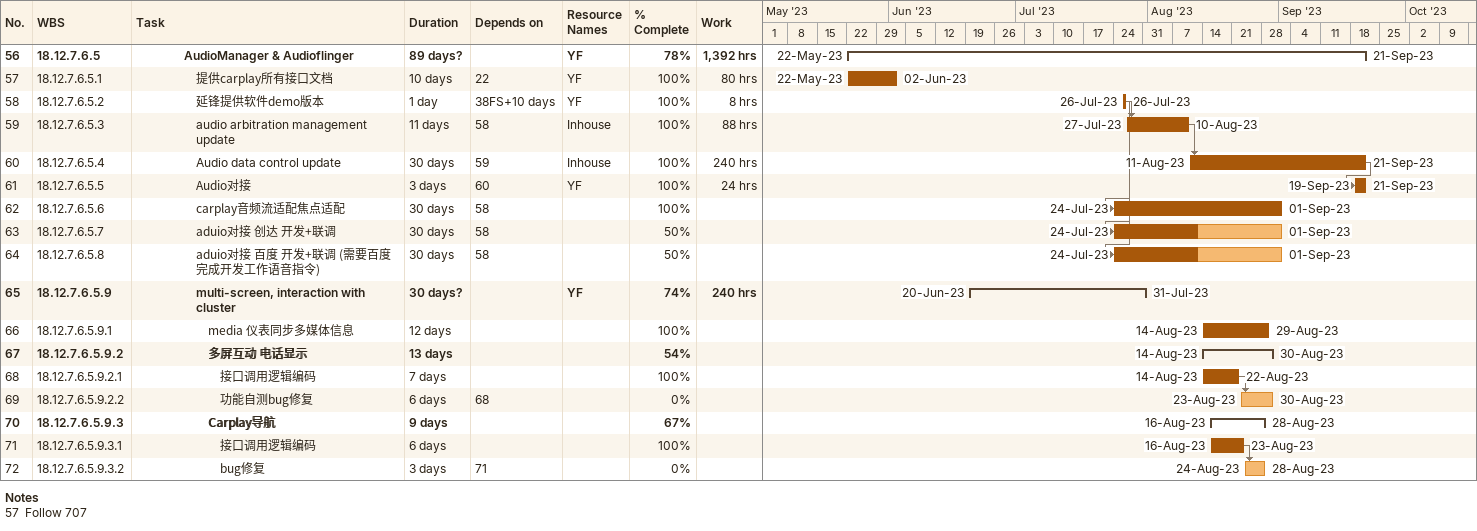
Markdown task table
| ID | WBS | Task | Duration | Start | Finish | Predecessors | Resources | % complete | Work (h) |
|---|---|---|---|---|---|---|---|---|---|
| 56 | 18.12.7.6.5 | **AudioManager & Audioflinger** | 89d? | 2023-05-22 | 2023-09-21 |  | YF | 78 | 1392 |
| 57 | 18.12.7.6.5.1 | 提供carplay所有接口文档 | 10d | 2023-05-22 | 2023-06-02 | 22 | YF | 100 | 80 |
| 58 | 18.12.7.6.5.2 | 延锋提供软件demo版本 | 1d | 2023-07-26 | 2023-07-26 | 38FS+10d | YF | 100 | 8 |
| 59 | 18.12.7.6.5.3 | audio arbitration management update | 11d | 2023-07-27 | 2023-08-10 | 58 | Inhouse | 100 | 88 |
| 60 | 18.12.7.6.5.4 | Audio data control update | 30d | 2023-08-11 | 2023-09-21 | 59 | Inhouse | 100 | 240 |
| 61 | 18.12.7.6.5.5 | Audio对接 | 3d | 2023-09-19 | 2023-09-21 | 60 | YF | 100 | 24 |
| 62 | 18.12.7.6.5.6 | carplay音频流适配焦点适配 | 30d | 2023-07-24 | 2023-09-01 | 58 |  | 100 |  |
| 63 | 18.12.7.6.5.7 | aduio对接 创达 开发+联调 | 30d | 2023-07-24 | 2023-09-01 | 58 |  | 50 |  |
| 64 | 18.12.7.6.5.8 | aduio对接 百度 开发+联调 (需要百度完成开发工作语音指令) | 30d | 2023-07-24 | 2023-09-01 | 58 |  | 50 |  |
| 65 | 18.12.7.6.5.9 | **multi-screen, interaction with cluster** | 30d? | 2023-06-20 | 2023-07-31 |  | YF | 74 | 240 |
| 66 | 18.12.7.6.5.9.1 | media 仪表同步多媒体信息 | 12d | 2023-08-14 | 2023-08-29 |  |  | 100 |  |
| 67 | 18.12.7.6.5.9.2 | **多屏互动 电话显示** | 13d | 2023-08-14 | 2023-08-30 |  |  | 54 |  |
| 68 | 18.12.7.6.5.9.2.1 | 接口调用逻辑编码 | 7d | 2023-08-14 | 2023-08-22 |  |  | 100 |  |
| 69 | 18.12.7.6.5.9.2.2 | 功能自测bug修复 | 6d | 2023-08-23 | 2023-08-30 | 68 |  | 0 |  |
| 70 | 18.12.7.6.5.9.3 | **Carplay导航** | 9d | 2023-08-16 | 2023-08-28 |  |  | 67 |  |
| 71 | 18.12.7.6.5.9.3.1 | 接口调用逻辑编码 | 6d | 2023-08-16 | 2023-08-23 |  |  | 100 |  |
| 72 | 18.12.7.6.5.9.3.2 | bug修复 | 3d | 2023-08-24 | 2023-08-28 | 71 |  | 0 |  |

Notes
- 57: Follow 707
